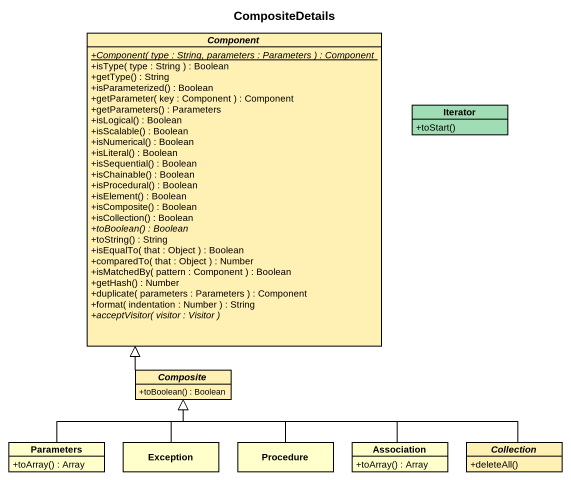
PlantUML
@startuml
title CompositeDetails
hide circle
hide empty members
skinparam classAttributeIconSize 0
abstract class "Component" as Component_ #FFF0B4 {
  {static} {abstract} +Component( type : String, parameters : Parameters ) : Component
  +isType( type : String ) : Boolean
  +getType() : String
  +isParameterized() : Boolean
  +getParameter( key : Component ) : Component
  +getParameters() : Parameters
  +isLogical() : Boolean
  +isScalable() : Boolean
  +isNumerical() : Boolean
  +isLiteral() : Boolean
  +isSequential() : Boolean
  +isChainable() : Boolean
  +isProcedural() : Boolean
  +isElement() : Boolean
  +isComposite() : Boolean
  +isCollection() : Boolean
  {abstract} +toBoolean() : Boolean
  +toString() : String
  +isEqualTo( that : Object ) : Boolean
  +comparedTo( that : Object ) : Number
  +isMatchedBy( pattern : Component ) : Boolean
  +getHash() : Number
  +duplicate( parameters : Parameters ) : Component
  +format( indentation : Number ) : String
  {abstract} +acceptVisitor( visitor : Visitor )
}
class Iterator #A0DCB4 {
  +toStart()
}
abstract class Composite #FFF0B4 {
  +toBoolean() : Boolean
}
class Parameters {
  +toArray() : Array
}
class "Exception" as Exception_
class Procedure
class Association {
  +toArray() : Array
}
abstract class Collection #FFF0B4 {
  +deleteAll()
}
Composite -up-|> Component_
Parameters -right-|> Composite
Exception_ -up-|> Composite
Procedure -up-|> Composite
Association -left-|> Composite
Collection -left-|> Composite
@enduml
